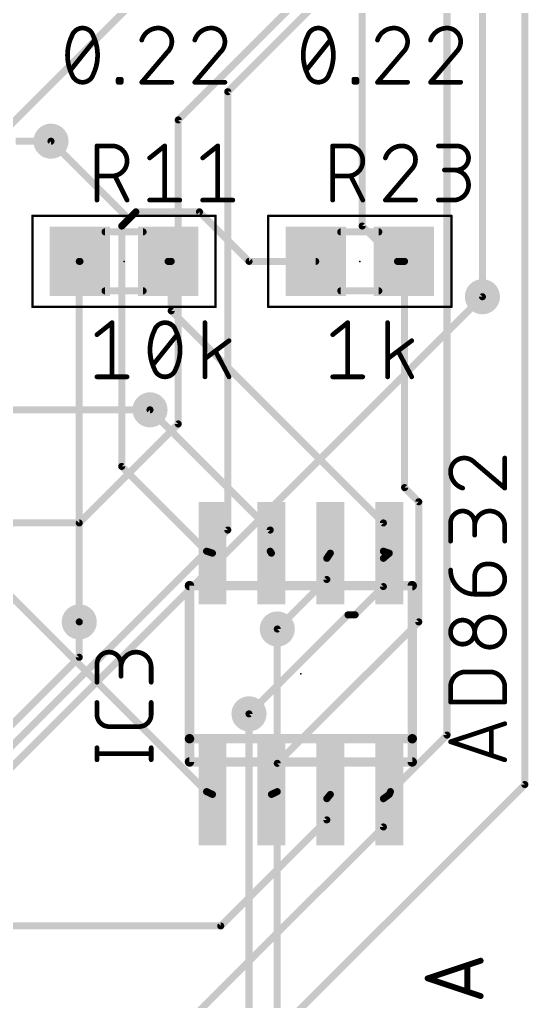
# Model space of a CAD drawing. Extents: x 0 to 100, y 0 to 80.
# Drawn here: x 67.6 to 78.56, y 37.39 to 58.55 of the extents above; entities that cross this region are included whole.
import ezdxf

# ---------------------------------------------------------------- set-up
doc = ezdxf.new("R2010")
doc.units = 0
for name, color, linetype in [('1', 22, 'CONTINUOUS'), ('16', 175, 'CONTINUOUS'), ('18', 82, 'CONTINUOUS'), ('23', 7, 'CONTINUOUS'), ('25', 253, 'CONTINUOUS'), ('27', 253, 'CONTINUOUS'), ('39', 22, 'CONTINUOUS'), ('51', 253, 'CONTINUOUS')]:
    doc.layers.add(name, color=color, linetype=linetype)

# ---------------------------------------------------------------- blocks, each defined once
blk = doc.blocks.new('RECT')
blk.add_solid([(-0.5, -0.5), (0.5, -0.5), (-0.5, 0.5), (0.5, 0.5)])
blk = doc.blocks.new('ROUNDV')
at = {"const_width": 0.5}
blk.add_lwpolyline([(0, -0.25, 1), (0, 0.25, 1), (0, -0.25)], format="xyb", dxfattribs=at)

msp = doc.modelspace()

# ---------------------------------------------------------------- linework, layer by layer
at = {"layer": '1', "const_width": 0.1524}
for points in [[(78.486, 42.0624), (78.486, 72.6948)], [(77.5716, 52.578), (77.5716, 67.818)], [(74.9808, 54.102), (74.9808, 60.5028)], [(76.8096, 43.1292), (76.8096, 60.5028)], [(65.532, 54.4068), (70.7136, 59.5884)], [(68.2752, 55.9308), (69.9516, 54.2544)], [(69.9516, 54.2544), (70.104, 54.4068)], [(70.104, 54.4068), (71.4756, 54.4068)], [(71.4756, 54.4068), (72.5424, 53.34)], [(69.7992, 54.102), (69.9516, 54.2544)], [(69.7992, 48.9204), (69.7992, 54.102)], [(75.7428, 53.34), (74.9808, 54.102)], [(68.8848, 45.5676), (68.8848, 53.34)], [(68.8848, 53.34), (68.9, 53.34)], [(70.866, 53.34), (70.8, 53.34)], [(70.866, 52.2732), (70.866, 53.34)], [(72.5424, 53.34), (73.98, 53.34)], [(75.7428, 53.34), (75.88, 53.34)], [(75.8952, 53.34), (75.88, 53.34)], [(75.8952, 48.4632), (75.8952, 53.34)], [(75.438, 47.7012), (70.866, 52.2732)], [(70.4088, 50.1396), (72.9996, 47.5488)], [(71.628, 47.0916), (69.7992, 48.9204)], [(76.2, 48.1584), (75.8952, 48.4632)], [(76.2, 45.5676), (76.2, 48.1584)], [(71.628, 41.91), (65.8368, 47.7012)], [(72.9996, 47.5488), (72.9996, 47.0916)], [(75.438, 47.0916), (75.438, 47.7012)], [(71.628, 47.0916), (71.755, 47.05)], [(72.9996, 47.0916), (73.025, 47.05)], [(74.2188, 46.9392), (74.295, 47.05)], [(74.2188, 46.9392), (74.2188, 46.482)], [(75.438, 47.0916), (75.565, 47.05)], [(75.438, 46.9392), (75.565, 47.05)], [(75.438, 46.9392), (75.438, 46.3296)], [(74.2188, 46.482), (73.152, 45.4152)], [(75.438, 46.3296), (74.8284, 45.72)], [(74.676, 45.72), (72.5424, 43.5864)], [(74.8284, 45.72), (74.676, 45.72)], [(73.152, 42.5196), (76.2, 45.5676)], [(75.5904, 41.91), (76.8096, 43.1292)], [(73.152, 41.91), (73.152, 42.5196)], [(66.4464, 30.0228), (78.486, 42.0624)], [(71.628, 41.91), (71.755, 41.85)], [(73.152, 41.91), (73.025, 41.85)], [(74.2188, 41.7576), (74.295, 41.85)], [(75.438, 41.7576), (75.565, 41.85)], [(75.5904, 41.91), (75.565, 41.85)], [(74.2188, 41.3004), (74.2188, 41.7576)], [(75.438, 41.148), (75.438, 41.7576)], [(71.9328, 39.0144), (74.2188, 41.3004)], [(64.3128, 30.0228), (75.438, 41.148)], [(62.1792, 39.0144), (71.9328, 39.0144)]]:
    msp.add_lwpolyline(points, dxfattribs=at)
at = {"layer": '1', "const_width": 0.0762}
for points in [[(68.3021, 55.9577, 1), (68.2483, 55.9039)], [(70.104, 54.4449, 1), (70.104, 54.3687)], [(70.1309, 54.3799, 1), (70.0771, 54.4337)], [(71.5025, 54.4337, 1), (71.4487, 54.3799)], [(71.4756, 54.3687, 1), (71.4756, 54.4449)], [(69.8373, 54.102, 1), (69.7611, 54.102)], [(69.9247, 54.2813, 1), (69.9785, 54.2275)], [(69.9785, 54.2275, 1), (69.9247, 54.2813)], [(69.9247, 54.2275, 1), (69.9785, 54.2813)], [(75.0077, 54.1289, 1), (74.9539, 54.0751)], [(69.7723, 54.1289, 1), (69.8261, 54.0751)], [(74.9427, 54.102, 1), (75.0189, 54.102)], [(68.9229, 53.34, 1), (68.8467, 53.34)], [(68.8848, 53.3781, 1), (68.8848, 53.3019)], [(68.9, 53.3019, 1), (68.9, 53.3781)], [(70.8, 53.3781, 1), (70.8, 53.3019)], [(70.9041, 53.34, 1), (70.8279, 53.34)], [(70.866, 53.3019, 1), (70.866, 53.3781)], [(72.5424, 53.3781, 1), (72.5424, 53.3019)], [(72.5155, 53.3131, 1), (72.5693, 53.3669)], [(73.98, 53.3019, 1), (73.98, 53.3781)], [(75.7428, 53.3781, 1), (75.7428, 53.3019)], [(75.7159, 53.3131, 1), (75.7697, 53.3669)], [(75.88, 53.3781, 1), (75.88, 53.3019)], [(75.9333, 53.34, 1), (75.8571, 53.34)], [(75.88, 53.3019, 1), (75.88, 53.3781)], [(75.8952, 53.3019, 1), (75.8952, 53.3781)], [(77.5335, 52.578, 1), (77.6097, 52.578)], [(70.8279, 52.2732, 1), (70.9041, 52.2732)], [(70.8929, 52.3001, 1), (70.8391, 52.2463)], [(70.4357, 50.1665, 1), (70.3819, 50.1127)], [(69.7611, 48.9204, 1), (69.8373, 48.9204)], [(69.8261, 48.9473, 1), (69.7723, 48.8935)], [(75.8571, 48.4632, 1), (75.9333, 48.4632)], [(75.9221, 48.4901, 1), (75.8683, 48.4363)], [(76.2381, 48.1584, 1), (76.1619, 48.1584)], [(76.1731, 48.1315, 1), (76.2269, 48.1853)], [(73.0377, 47.5488, 1), (72.9615, 47.5488)], [(75.4761, 47.7012, 1), (75.3999, 47.7012)], [(75.4111, 47.6743, 1), (75.4649, 47.7281)], [(72.9727, 47.5219, 1), (73.0265, 47.5757)], [(71.6399, 47.1278, 1), (71.6161, 47.0554)], [(71.6011, 47.0647, 1), (71.6549, 47.1185)], [(71.7431, 47.0138, 1), (71.7669, 47.0862)], [(73.0321, 47.1115, 1), (72.9671, 47.0717)], [(72.9615, 47.0916, 1), (73.0377, 47.0916)], [(72.9925, 47.0301, 1), (73.0575, 47.0699)], [(74.2569, 46.9392, 1), (74.1807, 46.9392)], [(74.1874, 46.9608, 1), (74.2502, 46.9176)], [(74.3264, 47.0284, 1), (74.2636, 47.0716)], [(75.4499, 47.1278, 1), (75.4261, 47.0554)], [(75.3999, 47.0916, 1), (75.4761, 47.0916)], [(75.4761, 46.9392, 1), (75.3999, 46.9392)], [(75.413, 46.9679, 1), (75.463, 46.9105)], [(75.59, 47.0213, 1), (75.54, 47.0787)], [(75.5531, 47.0138, 1), (75.5769, 47.0862)], [(74.2457, 46.4551, 1), (74.1919, 46.5089)], [(74.1807, 46.482, 1), (74.2569, 46.482)], [(75.3999, 46.3296, 1), (75.4761, 46.3296)], [(75.4649, 46.3027, 1), (75.4111, 46.3565)], [(74.676, 45.7581, 1), (74.676, 45.6819)], [(74.7029, 45.6931, 1), (74.6491, 45.7469)], [(74.8015, 45.7469, 1), (74.8553, 45.6931)], [(74.8284, 45.6819, 1), (74.8284, 45.7581)], [(68.8467, 45.5676, 1), (68.9229, 45.5676)], [(76.1619, 45.5676, 1), (76.2381, 45.5676)], [(76.2269, 45.5407, 1), (76.1731, 45.5945)], [(73.1251, 45.4421, 1), (73.1789, 45.3883)], [(72.5155, 43.6133, 1), (72.5693, 43.5595)], [(76.8365, 43.1023, 1), (76.7827, 43.1561)], [(76.7715, 43.1292, 1), (76.8477, 43.1292)], [(73.1901, 42.5196, 1), (73.1139, 42.5196)], [(73.1251, 42.5465, 1), (73.1789, 42.4927)], [(78.5129, 42.0355, 1), (78.4591, 42.0893)], [(71.6443, 41.9444, 1), (71.6117, 41.8756)], [(71.6011, 41.8831, 1), (71.6549, 41.9369)], [(71.7387, 41.8156, 1), (71.7713, 41.8844)], [(73.0087, 41.8844, 1), (73.0413, 41.8156)], [(73.1139, 41.91, 1), (73.1901, 41.91)], [(73.1683, 41.8756, 1), (73.1357, 41.9444)], [(74.3244, 41.8258, 1), (74.2656, 41.8742)], [(75.5299, 41.8649, 1), (75.6001, 41.8351)], [(75.5874, 41.8192, 1), (75.5426, 41.8808)], [(75.5635, 41.9369, 1), (75.6173, 41.8831)], [(75.6255, 41.8951, 1), (75.5553, 41.9249)], [(78.4479, 42.0624, 1), (78.5241, 42.0624)], [(74.2569, 41.7576, 1), (74.1807, 41.7576)], [(74.1894, 41.7818, 1), (74.2482, 41.7334)], [(75.4761, 41.7576, 1), (75.3999, 41.7576)], [(75.4156, 41.7884, 1), (75.4604, 41.7268)], [(74.1807, 41.3004, 1), (74.2569, 41.3004)], [(74.2457, 41.2735, 1), (74.1919, 41.3273)], [(75.3999, 41.148, 1), (75.4761, 41.148)], [(75.4649, 41.1211, 1), (75.4111, 41.1749)], [(71.9059, 39.0413, 1), (71.9597, 38.9875)], [(71.9328, 38.9763, 1), (71.9328, 39.0525)]]:
    msp.add_lwpolyline(points, format="xyb", dxfattribs=at)
at = {"layer": '16', "const_width": 0.1524}
for points in [[(72.0852, 56.9976), (77.8764, 62.7888)], [(71.0184, 56.388), (75.2856, 60.6552)], [(72.0852, 47.5488), (72.0852, 56.9976)], [(71.0184, 49.8348), (71.0184, 56.388)], [(67.5132, 55.9308), (68.2752, 55.9308)], [(55.0164, 30.0228), (77.5716, 52.578)], [(60.198, 50.1396), (70.4088, 50.1396)], [(68.8848, 47.7012), (71.0184, 49.8348)], [(58.0644, 33.528), (72.0852, 47.5488)], [(60.6552, 47.7012), (68.8848, 47.7012)], [(68.8848, 44.8056), (68.8848, 45.5676)], [(73.152, 45.4152), (73.152, 33.528)], [(58.9788, 34.8996), (68.8848, 44.8056)], [(72.5424, 43.5864), (72.5424, 35.5092)]]:
    msp.add_lwpolyline(points, dxfattribs=at)
at = {"layer": '16', "const_width": 0.0762}
for points in [[(72.1233, 56.9976, 1), (72.0471, 56.9976)], [(72.0583, 57.0245, 1), (72.1121, 56.9707)], [(71.0565, 56.388, 1), (70.9803, 56.388)], [(70.9915, 56.4149, 1), (71.0453, 56.3611)], [(68.2752, 55.8927, 1), (68.2752, 55.9689)], [(77.5985, 52.5511, 1), (77.5447, 52.6049)], [(70.4088, 50.1015, 1), (70.4088, 50.1777)], [(70.9803, 49.8348, 1), (71.0565, 49.8348)], [(71.0453, 49.8079, 1), (70.9915, 49.8617)], [(68.8579, 47.7281, 1), (68.9117, 47.6743)], [(68.8848, 47.6631, 1), (68.8848, 47.7393)], [(72.1121, 47.5219, 1), (72.0583, 47.5757)], [(72.0471, 47.5488, 1), (72.1233, 47.5488)], [(68.9229, 45.5676, 1), (68.8467, 45.5676)], [(73.1901, 45.4152, 1), (73.1139, 45.4152)], [(68.9117, 44.7787, 1), (68.8579, 44.8325)], [(68.8467, 44.8056, 1), (68.9229, 44.8056)], [(72.5805, 43.5864, 1), (72.5043, 43.5864)]]:
    msp.add_lwpolyline(points, format="xyb", dxfattribs=at)
at = {"layer": '23'}
for p in [(69.85, 53.34), (74.93, 53.34), (73.66, 44.45)]:
    msp.add_point(p, dxfattribs=at)
at = {"layer": '25', "const_width": 0.1016}
for points in [[(69.2658, 54.6608), (69.2658, 55.8292)], [(69.2658, 55.8292), (69.5904, 55.8292)], [(70.4014, 55.5696), (70.726, 55.8292)], [(70.726, 55.8292), (70.726, 54.6608)], [(71.5444, 55.5696), (71.869, 55.8292)], [(71.869, 55.8292), (71.869, 54.6608)], [(74.3458, 54.6608), (74.3458, 55.8292)], [(74.3458, 55.8292), (74.6704, 55.8292)], [(76.6244, 55.8292), (77.0139, 55.8292)], [(76.0332, 55.3099), (75.4814, 54.6608)], [(77.0139, 55.3099), (76.7543, 55.3099)], [(69.5904, 55.1801), (69.2658, 55.1801)], [(69.9149, 54.6608), (69.6553, 55.1801)], [(74.6704, 55.1801), (74.3458, 55.1801)], [(74.9949, 54.6608), (74.7353, 55.1801)], [(70.4014, 54.6608), (71.0505, 54.6608)], [(71.5444, 54.6608), (72.1935, 54.6608)], [(75.4814, 54.6608), (76.1305, 54.6608)], [(76.6244, 54.6608), (76.949, 54.6608)], [(69.2658, 44.268), (69.2658, 44.6574)], [(69.7851, 44.6574), (69.7851, 44.3978)], [(70.4342, 44.268), (70.4342, 44.5925)], [(69.2658, 43.5718), (69.2658, 43.8314)], [(70.4342, 43.8314), (70.4342, 43.5718)], [(70.1746, 43.3121), (69.5254, 43.3121)], [(69.2658, 42.5958), (69.2658, 42.8554)], [(69.2658, 42.7256), (70.4342, 42.7256)], [(70.4342, 42.5958), (70.4342, 42.8554)]]:
    msp.add_lwpolyline(points, dxfattribs=at)
at = {"layer": '25'}
for points, const_width in [([(69.2912, 55.8292, 1), (69.2404, 55.8292)], 0.0508), ([(69.2658, 55.8546, 1), (69.2658, 55.8038)], 0.0508), ([(69.5904, 55.1801, 1), (69.5904, 55.8292)], 0.1016), ([(69.5904, 55.8546, 1), (69.5904, 55.8038)], 0.0508), ([(69.5904, 55.8038, 1), (69.5904, 55.8546)], 0.0508), ([(70.7514, 55.8292, 1), (70.7006, 55.8292)], 0.0508), ([(70.7419, 55.8094, 1), (70.7101, 55.849)], 0.0508), ([(71.8944, 55.8292, 1), (71.8436, 55.8292)], 0.0508), ([(71.8849, 55.8094, 1), (71.8531, 55.849)], 0.0508), ([(74.3712, 55.8292, 1), (74.3204, 55.8292)], 0.0508), ([(74.3458, 55.8546, 1), (74.3458, 55.8038)], 0.0508), ([(74.6704, 55.1801, 1), (74.6704, 55.8292)], 0.1016), ([(74.6704, 55.8546, 1), (74.6704, 55.8038)], 0.0508), ([(74.6704, 55.8038, 1), (74.6704, 55.8546)], 0.0508), ([(75.8384, 55.8292, 0.3252), (75.4814, 55.5696)], 0.1016), ([(76.1305, 55.5371, 0.4142), (75.8384, 55.8292)], 0.1016), ([(75.8384, 55.8546, 1), (75.8384, 55.8038)], 0.0508), ([(75.8384, 55.8038, 1), (75.8384, 55.8546)], 0.0508), ([(76.6244, 55.8546, 1), (76.6244, 55.8038)], 0.0508), ([(77.0139, 55.3099, 1), (77.0139, 55.8292)], 0.1016), ([(77.0139, 55.8546, 1), (77.0139, 55.8038)], 0.0508), ([(77.0139, 55.8038, 1), (77.0139, 55.8546)], 0.0508), ([(70.3856, 55.5894, 1), (70.4173, 55.5497)], 0.0508), ([(71.5286, 55.5894, 1), (71.5603, 55.5497)], 0.0508), ([(75.4573, 55.5774, 1), (75.5056, 55.5617)], 0.0508), ([(76.0332, 55.3099, 0.2053), (76.1305, 55.5371)], 0.1016), ([(76.1559, 55.5371, 1), (76.1051, 55.5371)], 0.0508), ([(76.1051, 55.5371, 1), (76.1559, 55.5371)], 0.0508), ([(76.0157, 55.3283, 1), (76.0507, 55.2915)], 0.0508), ([(76.0525, 55.2935, 1), (76.0138, 55.3264)], 0.0508), ([(76.7543, 55.3353, 1), (76.7543, 55.2845)], 0.0508), ([(76.949, 54.6608, 1), (76.949, 55.3099)], 0.1016), ([(76.949, 55.3353, 1), (76.949, 55.2845)], 0.0508), ([(77.0139, 55.3353, 1), (77.0139, 55.2845)], 0.0508), ([(77.0139, 55.2845, 1), (77.0139, 55.3353)], 0.0508), ([(69.2658, 55.2055, 1), (69.2658, 55.1547)], 0.0508), ([(69.5904, 55.2055, 1), (69.5904, 55.1547)], 0.0508), ([(69.5904, 55.1547, 1), (69.5904, 55.2055)], 0.0508), ([(69.678, 55.1914, 1), (69.6325, 55.1687)], 0.0508), ([(74.3458, 55.2055, 1), (74.3458, 55.1547)], 0.0508), ([(74.6704, 55.2055, 1), (74.6704, 55.1547)], 0.0508), ([(74.6704, 55.1547, 1), (74.6704, 55.2055)], 0.0508), ([(74.758, 55.1914, 1), (74.7125, 55.1687)], 0.0508), ([(69.2404, 54.6608, 1), (69.2912, 54.6608)], 0.0508), ([(69.8922, 54.6494, 1), (69.9376, 54.6722)], 0.0508), ([(70.4014, 54.6862, 1), (70.4014, 54.6354)], 0.0508), ([(70.7006, 54.6608, 1), (70.7514, 54.6608)], 0.0508), ([(71.0505, 54.6354, 1), (71.0505, 54.6862)], 0.0508), ([(71.5444, 54.6862, 1), (71.5444, 54.6354)], 0.0508), ([(71.8436, 54.6608, 1), (71.8944, 54.6608)], 0.0508), ([(72.1935, 54.6354, 1), (72.1935, 54.6862)], 0.0508), ([(74.3204, 54.6608, 1), (74.3712, 54.6608)], 0.0508), ([(74.9722, 54.6494, 1), (75.0176, 54.6722)], 0.0508), ([(75.4814, 54.6862, 1), (75.4814, 54.6354)], 0.0508), ([(75.4621, 54.6773, 1), (75.5008, 54.6443)], 0.0508), ([(76.1305, 54.6354, 1), (76.1305, 54.6862)], 0.0508), ([(76.6244, 54.6862, 1), (76.6244, 54.6354)], 0.0508), ([(76.949, 54.6862, 1), (76.949, 54.6354)], 0.0508), ([(76.949, 54.6354, 1), (76.949, 54.6862)], 0.0508), ([(69.7851, 44.6574, 1), (69.2658, 44.6574)], 0.1016), ([(70.4342, 44.5925, 1), (69.7851, 44.5925)], 0.1016), ([(69.2912, 44.6574, 1), (69.2404, 44.6574)], 0.0508), ([(69.2404, 44.6574, 1), (69.2912, 44.6574)], 0.0508), ([(69.8105, 44.6574, 1), (69.7597, 44.6574)], 0.0508), ([(69.7597, 44.6574, 1), (69.8105, 44.6574)], 0.0508), ([(69.7597, 44.5925, 1), (69.8105, 44.5925)], 0.0508), ([(70.4596, 44.5925, 1), (70.4088, 44.5925)], 0.0508), ([(70.4088, 44.5925, 1), (70.4596, 44.5925)], 0.0508), ([(69.2404, 44.268, 1), (69.2912, 44.268)], 0.0508), ([(69.7597, 44.3978, 1), (69.8105, 44.3978)], 0.0508), ([(70.4088, 44.268, 1), (70.4596, 44.268)], 0.0508), ([(69.2912, 43.8314, 1), (69.2404, 43.8314)], 0.0508), ([(70.4596, 43.8314, 1), (70.4088, 43.8314)], 0.0508), ([(69.2658, 43.5718, 0.4142), (69.5254, 43.3121)], 0.1016), ([(69.2912, 43.5718, 1), (69.2404, 43.5718)], 0.0508), ([(69.2404, 43.5718, 1), (69.2912, 43.5718)], 0.0508), ([(70.1746, 43.3121, 0.4142), (70.4342, 43.5718)], 0.1016), ([(70.4596, 43.5718, 1), (70.4088, 43.5718)], 0.0508), ([(70.4088, 43.5718, 1), (70.4596, 43.5718)], 0.0508), ([(69.5254, 43.3375, 1), (69.5254, 43.2867)], 0.0508), ([(69.5254, 43.2867, 1), (69.5254, 43.3375)], 0.0508), ([(70.1746, 43.3375, 1), (70.1746, 43.2867)], 0.0508), ([(70.1746, 43.2867, 1), (70.1746, 43.3375)], 0.0508), ([(69.2912, 42.8554, 1), (69.2404, 42.8554)], 0.0508), ([(69.2658, 42.751, 1), (69.2658, 42.7002)], 0.0508), ([(70.4596, 42.8554, 1), (70.4088, 42.8554)], 0.0508), ([(70.4342, 42.7002, 1), (70.4342, 42.751)], 0.0508), ([(69.2404, 42.5958, 1), (69.2912, 42.5958)], 0.0508), ([(70.4088, 42.5958, 1), (70.4596, 42.5958)], 0.0508)]:
    msp.add_lwpolyline(points, format="xyb", dxfattribs=dict(at, const_width=const_width))
at = {"layer": '27'}
for points, const_width in [([(68.9554, 58.3692, 0.3205), (68.7282, 58.2069)], 0.1016), ([(69.1825, 58.2069, 0.3205), (68.9554, 58.3692)], 0.1016), ([(68.9554, 58.3946, 1), (68.9554, 58.3438)], 0.0508), ([(68.9554, 58.3438, 1), (68.9554, 58.3946)], 0.0508), ([(70.588, 58.3692, 0.3252), (70.231, 58.1096)], 0.1016), ([(70.8801, 58.0771, 0.4142), (70.588, 58.3692)], 0.1016), ([(70.588, 58.3946, 1), (70.588, 58.3438)], 0.0508), ([(70.588, 58.3438, 1), (70.588, 58.3946)], 0.0508), ([(71.731, 58.3692, 0.3252), (71.374, 58.1096)], 0.1016), ([(72.0231, 58.0771, 0.4142), (71.731, 58.3692)], 0.1016), ([(71.731, 58.3946, 1), (71.731, 58.3438)], 0.0508), ([(71.731, 58.3438, 1), (71.731, 58.3946)], 0.0508), ([(74.0354, 58.3692, 0.3205), (73.8082, 58.2069)], 0.1016), ([(74.2625, 58.2069, 0.3205), (74.0354, 58.3692)], 0.1016), ([(74.0354, 58.3946, 1), (74.0354, 58.3438)], 0.0508), ([(74.0354, 58.3438, 1), (74.0354, 58.3946)], 0.0508), ([(75.668, 58.3692, 0.3252), (75.311, 58.1096)], 0.1016), ([(75.9601, 58.0771, 0.4142), (75.668, 58.3692)], 0.1016), ([(75.668, 58.3946, 1), (75.668, 58.3438)], 0.0508), ([(75.668, 58.3438, 1), (75.668, 58.3946)], 0.0508), ([(76.811, 58.3692, 0.3252), (76.454, 58.1096)], 0.1016), ([(77.1031, 58.0771, 0.4142), (76.811, 58.3692)], 0.1016), ([(76.811, 58.3946, 1), (76.811, 58.3438)], 0.0508), ([(76.811, 58.3438, 1), (76.811, 58.3946)], 0.0508), ([(68.7282, 58.2069, 0.1139), (68.6308, 57.785)], 0.1016), ([(68.7041, 58.2152, 1), (68.7522, 58.1987)], 0.0508), ([(68.751, 58.1958, 1), (68.7053, 58.2181)], 0.0508), ([(69.2054, 58.2181, 1), (69.1597, 58.1958)], 0.0508), ([(69.2799, 57.785, 0.1139), (69.1825, 58.2069)], 0.1016), ([(69.1585, 58.1987, 1), (69.2066, 58.2152)], 0.0508), ([(73.8082, 58.2069, 0.1139), (73.7108, 57.785)], 0.1016), ([(73.7841, 58.2152, 1), (73.8322, 58.1987)], 0.0508), ([(73.831, 58.1958, 1), (73.7853, 58.2181)], 0.0508), ([(74.2854, 58.2181, 1), (74.2397, 58.1958)], 0.0508), ([(74.3599, 57.785, 0.1139), (74.2625, 58.2069)], 0.1016), ([(74.2385, 58.1987, 1), (74.2866, 58.2152)], 0.0508), ([(69.2348, 58.0937, 1), (69.1952, 58.1254)], 0.0508), ([(70.2068, 58.1174, 1), (70.2552, 58.1017)], 0.0508), ([(70.7827, 57.8499, 0.2053), (70.8801, 58.0771)], 0.1016), ([(70.9055, 58.0771, 1), (70.8547, 58.0771)], 0.0508), ([(70.8547, 58.0771, 1), (70.9055, 58.0771)], 0.0508), ([(71.3498, 58.1174, 1), (71.3982, 58.1017)], 0.0508), ([(71.9257, 57.8499, 0.2053), (72.0231, 58.0771)], 0.1016), ([(72.0485, 58.0771, 1), (71.9977, 58.0771)], 0.0508), ([(71.9977, 58.0771, 1), (72.0485, 58.0771)], 0.0508), ([(74.3148, 58.0937, 1), (74.2752, 58.1254)], 0.0508), ([(75.2868, 58.1174, 1), (75.3352, 58.1017)], 0.0508), ([(75.8627, 57.8499, 0.2053), (75.9601, 58.0771)], 0.1016), ([(75.9855, 58.0771, 1), (75.9347, 58.0771)], 0.0508), ([(75.9347, 58.0771, 1), (75.9855, 58.0771)], 0.0508), ([(76.4298, 58.1174, 1), (76.4782, 58.1017)], 0.0508), ([(77.0057, 57.8499, 0.2053), (77.1031, 58.0771)], 0.1016), ([(77.1285, 58.0771, 1), (77.0777, 58.0771)], 0.0508), ([(77.0777, 58.0771, 1), (77.1285, 58.0771)], 0.0508), ([(68.6308, 57.785, 0.1139), (68.7282, 57.3631)], 0.1016), ([(68.6562, 57.785, 1), (68.6054, 57.785)], 0.0508), ([(68.6054, 57.785, 1), (68.6562, 57.785)], 0.0508), ([(69.1825, 57.3631, 0.1139), (69.2799, 57.785)], 0.1016), ([(69.3053, 57.785, 1), (69.2545, 57.785)], 0.0508), ([(69.2545, 57.785, 1), (69.3053, 57.785)], 0.0508), ([(70.7652, 57.8683, 1), (70.8003, 57.8315)], 0.0508), ([(70.8021, 57.8335, 1), (70.7634, 57.8664)], 0.0508), ([(71.9082, 57.8683, 1), (71.9433, 57.8315)], 0.0508), ([(71.9451, 57.8335, 1), (71.9064, 57.8664)], 0.0508), ([(73.7108, 57.785, 0.1139), (73.8082, 57.3631)], 0.1016), ([(73.7362, 57.785, 1), (73.6854, 57.785)], 0.0508), ([(73.6854, 57.785, 1), (73.7362, 57.785)], 0.0508), ([(74.2625, 57.3631, 0.1139), (74.3599, 57.785)], 0.1016), ([(74.3853, 57.785, 1), (74.3345, 57.785)], 0.0508), ([(74.3345, 57.785, 1), (74.3853, 57.785)], 0.0508), ([(75.8452, 57.8683, 1), (75.8803, 57.8315)], 0.0508), ([(75.8821, 57.8335, 1), (75.8434, 57.8664)], 0.0508), ([(76.9882, 57.8683, 1), (77.0233, 57.8315)], 0.0508), ([(77.0251, 57.8335, 1), (76.9864, 57.8664)], 0.0508), ([(68.6759, 57.4763, 1), (68.7155, 57.4446)], 0.0508), ([(68.7522, 57.3713, 1), (68.7041, 57.3548)], 0.0508), ([(68.7282, 57.3631, 0.3205), (68.9554, 57.2008)], 0.1016), ([(68.7053, 57.3519, 1), (68.751, 57.3742)], 0.0508), ([(68.9554, 57.2008, 0.3205), (69.1825, 57.3631)], 0.1016), ([(69.1597, 57.3742, 1), (69.2054, 57.3519)], 0.0508), ([(69.2066, 57.3548, 1), (69.1585, 57.3713)], 0.0508), ([(73.7559, 57.4763, 1), (73.7955, 57.4446)], 0.0508), ([(73.8322, 57.3713, 1), (73.7841, 57.3548)], 0.0508), ([(73.8082, 57.3631, 0.3205), (74.0354, 57.2008)], 0.1016), ([(73.7853, 57.3519, 1), (73.831, 57.3742)], 0.0508), ([(74.0354, 57.2008, 0.3205), (74.2625, 57.3631)], 0.1016), ([(74.2397, 57.3742, 1), (74.2854, 57.3519)], 0.0508), ([(74.2866, 57.3548, 1), (74.2385, 57.3713)], 0.0508), ([(68.9554, 57.2262, 1), (68.9554, 57.1754)], 0.0508), ([(68.9554, 57.1754, 1), (68.9554, 57.2262)], 0.0508), ([(69.7484, 57.2657, 1), (69.6976, 57.2657)], 0.0508), ([(69.723, 57.2911, 1), (69.723, 57.2403)], 0.0508), ([(69.723, 57.2262, 1), (69.723, 57.1754)], 0.0508), ([(69.6976, 57.2008, 1), (69.7484, 57.2008)], 0.0508), ([(69.8133, 57.2657, 1), (69.7625, 57.2657)], 0.0508), ([(69.7625, 57.2008, 1), (69.8133, 57.2008)], 0.0508), ([(69.7879, 57.2403, 1), (69.7879, 57.2911)], 0.0508), ([(69.7879, 57.1754, 1), (69.7879, 57.2262)], 0.0508), ([(70.2116, 57.2173, 1), (70.2503, 57.1843)], 0.0508), ([(70.231, 57.2262, 1), (70.231, 57.1754)], 0.0508), ([(70.8801, 57.1754, 1), (70.8801, 57.2262)], 0.0508), ([(71.3546, 57.2173, 1), (71.3933, 57.1843)], 0.0508), ([(71.374, 57.2262, 1), (71.374, 57.1754)], 0.0508), ([(72.0231, 57.1754, 1), (72.0231, 57.2262)], 0.0508), ([(74.0354, 57.2262, 1), (74.0354, 57.1754)], 0.0508), ([(74.0354, 57.1754, 1), (74.0354, 57.2262)], 0.0508), ([(74.8284, 57.2657, 1), (74.7776, 57.2657)], 0.0508), ([(74.803, 57.2911, 1), (74.803, 57.2403)], 0.0508), ([(74.803, 57.2262, 1), (74.803, 57.1754)], 0.0508), ([(74.7776, 57.2008, 1), (74.8284, 57.2008)], 0.0508), ([(74.8933, 57.2657, 1), (74.8425, 57.2657)], 0.0508), ([(74.8425, 57.2008, 1), (74.8933, 57.2008)], 0.0508), ([(74.8679, 57.2403, 1), (74.8679, 57.2911)], 0.0508), ([(74.8679, 57.1754, 1), (74.8679, 57.2262)], 0.0508), ([(75.2916, 57.2173, 1), (75.3303, 57.1843)], 0.0508), ([(75.311, 57.2262, 1), (75.311, 57.1754)], 0.0508), ([(75.9601, 57.1754, 1), (75.9601, 57.2262)], 0.0508), ([(76.4346, 57.2173, 1), (76.4733, 57.1843)], 0.0508), ([(76.454, 57.2262, 1), (76.454, 57.1754)], 0.0508), ([(77.1031, 57.1754, 1), (77.1031, 57.2262)], 0.0508), ([(69.6158, 52.0192, 1), (69.565, 52.0192)], 0.0508), ([(69.6062, 51.9994, 1), (69.5745, 52.039)], 0.0508), ([(70.7334, 52.0192, 0.3205), (70.5062, 51.8569)], 0.1016), ([(70.7333, 52.0446, 1), (70.7334, 51.9938)], 0.0508), ([(70.9605, 51.8569, 0.3205), (70.7334, 52.0192)], 0.1016), ([(70.7333, 51.9938, 1), (70.7334, 52.0446)], 0.0508), ([(71.6176, 52.0192, 1), (71.5668, 52.0192)], 0.0508), ([(74.6958, 52.0192, 1), (74.645, 52.0192)], 0.0508), ([(74.6862, 51.9994, 1), (74.6545, 52.039)], 0.0508), ([(75.5546, 52.0192, 1), (75.5038, 52.0192)], 0.0508), ([(70.5062, 51.8569, 0.1139), (70.4088, 51.435)], 0.1016), ([(70.4821, 51.8652, 1), (70.5302, 51.8487)], 0.0508), ([(70.529, 51.8458, 1), (70.4833, 51.8681)], 0.0508), ([(70.9834, 51.8681, 1), (70.9377, 51.8458)], 0.0508), ([(71.0579, 51.435, 0.1139), (70.9605, 51.8569)], 0.1016), ([(70.9365, 51.8487, 1), (70.9846, 51.8652)], 0.0508), ([(69.2499, 51.7794, 1), (69.2817, 51.7397)], 0.0508), ([(71.0128, 51.7437, 1), (70.9732, 51.7754)], 0.0508), ([(72.1267, 51.6094, 1), (72.0962, 51.6501)], 0.0508), ([(74.3299, 51.7794, 1), (74.3617, 51.7397)], 0.0508), ([(76.0637, 51.6094, 1), (76.0332, 51.6501)], 0.0508), ([(70.4088, 51.435, 0.1139), (70.5062, 51.0131)], 0.1016), ([(70.4342, 51.435, 1), (70.3834, 51.435)], 0.0508), ([(70.3834, 51.435, 1), (70.4342, 51.435)], 0.0508), ([(70.9605, 51.0131, 0.1139), (71.0579, 51.435)], 0.1016), ([(71.0833, 51.435, 1), (71.0325, 51.435)], 0.0508), ([(71.0325, 51.435, 1), (71.0833, 51.435)], 0.0508), ([(71.8418, 51.4144, 1), (71.7969, 51.3907)], 0.0508), ([(75.7788, 51.4144, 1), (75.7339, 51.3907)], 0.0508), ([(71.5769, 51.2606, 1), (71.6074, 51.2199)], 0.0508), ([(75.5139, 51.2606, 1), (75.5444, 51.2199)], 0.0508), ([(70.4539, 51.1263, 1), (70.4935, 51.0946)], 0.0508), ([(70.5302, 51.0213, 1), (70.4821, 51.0048)], 0.0508), ([(70.5062, 51.0131, 0.3205), (70.7334, 50.8508)], 0.1016), ([(70.4833, 51.0019, 1), (70.529, 51.0242)], 0.0508), ([(70.7334, 50.8508, 0.3205), (70.9605, 51.0131)], 0.1016), ([(70.9377, 51.0242, 1), (70.9834, 51.0019)], 0.0508), ([(70.9846, 51.0048, 1), (70.9365, 51.0213)], 0.0508), ([(69.2658, 50.8762, 1), (69.2658, 50.8254)], 0.0508), ([(69.565, 50.8508, 1), (69.6158, 50.8508)], 0.0508), ([(69.9149, 50.8254, 1), (69.9149, 50.8762)], 0.0508), ([(70.7333, 50.8762, 1), (70.7334, 50.8254)], 0.0508), ([(70.7333, 50.8254, 1), (70.7334, 50.8762)], 0.0508), ([(71.5668, 50.8508, 1), (71.6176, 50.8508)], 0.0508), ([(72.089, 50.8389, 1), (72.1339, 50.8627)], 0.0508), ([(74.3458, 50.8762, 1), (74.3458, 50.8254)], 0.0508), ([(74.645, 50.8508, 1), (74.6958, 50.8508)], 0.0508), ([(74.9949, 50.8254, 1), (74.9949, 50.8762)], 0.0508), ([(75.5038, 50.8508, 1), (75.5546, 50.8508)], 0.0508), ([(76.026, 50.8389, 1), (76.0709, 50.8627)], 0.0508), ([(77.1779, 49.101, 0.4142), (76.8858, 48.8089)], 0.1016), ([(77.4051, 49.0036, 0.2053), (77.1779, 49.101)], 0.1016), ([(77.1779, 49.1264, 1), (77.1779, 49.0756)], 0.0508), ([(77.1779, 49.0756, 1), (77.1779, 49.1264)], 0.0508), ([(78.0796, 49.101, 1), (78.0288, 49.101)], 0.0508), ([(77.4215, 49.023, 1), (77.3886, 48.9843)], 0.0508), ([(77.3867, 48.9861, 1), (77.4235, 49.0212)], 0.0508), ([(76.8858, 48.8089, 0.3252), (77.1454, 48.4519)], 0.1016), ([(76.9112, 48.8089, 1), (76.8604, 48.8089)], 0.0508), ([(76.8604, 48.8089, 1), (76.9112, 48.8089)], 0.0508), ([(77.1376, 48.4277, 1), (77.1533, 48.4761)], 0.0508), ([(78.0288, 48.4519, 1), (78.0796, 48.4519)], 0.0508), ([(78.0377, 48.4325, 1), (78.0707, 48.4713)], 0.0508), ([(77.4051, 47.6984, 1), (76.8858, 47.6984)], 0.1016), ([(78.0542, 47.6335, 1), (77.4051, 47.6335)], 0.1016), ([(76.9112, 47.6984, 1), (76.8604, 47.6984)], 0.0508), ([(76.8604, 47.6984, 1), (76.9112, 47.6984)], 0.0508), ([(77.4305, 47.6984, 1), (77.3797, 47.6984)], 0.0508), ([(77.3797, 47.6984, 1), (77.4305, 47.6984)], 0.0508), ([(77.3797, 47.6335, 1), (77.4305, 47.6335)], 0.0508), ([(78.0796, 47.6335, 1), (78.0288, 47.6335)], 0.0508), ([(78.0288, 47.6335, 1), (78.0796, 47.6335)], 0.0508), ([(77.3797, 47.4387, 1), (77.4305, 47.4387)], 0.0508), ([(76.8604, 47.3089, 1), (76.9112, 47.3089)], 0.0508), ([(78.0288, 47.3089, 1), (78.0796, 47.3089)], 0.0508), ([(77.6647, 46.815, 0.4142), (77.4051, 46.5554)], 0.1016), ([(77.6647, 46.8404, 1), (77.6647, 46.7896)], 0.0508), ([(77.6647, 46.7896, 1), (77.6647, 46.8404)], 0.0508), ([(77.7296, 46.1659, 1), (77.7296, 46.815)], 0.1016), ([(77.7296, 46.8404, 1), (77.7296, 46.7896)], 0.0508), ([(77.7296, 46.7896, 1), (77.7296, 46.8404)], 0.0508), ([(76.8858, 46.6852, 0.4142), (77.4051, 46.1659)], 0.1016), ([(76.9112, 46.6852, 1), (76.8604, 46.6852)], 0.0508), ([(77.4305, 46.5554, 1), (77.3797, 46.5554)], 0.0508), ([(77.3797, 46.5554, 1), (77.4305, 46.5554)], 0.0508), ([(77.4051, 46.1913, 1), (77.4051, 46.1405)], 0.0508), ([(77.3797, 46.1659, 1), (77.4305, 46.1659)], 0.0508), ([(77.4051, 46.1405, 1), (77.4051, 46.1913)], 0.0508), ([(77.7296, 46.1913, 1), (77.7296, 46.1405)], 0.0508), ([(77.7296, 46.1405, 1), (77.7296, 46.1913)], 0.0508), ([(77.7296, 45.672, 1), (77.7296, 45.0229)], 0.1016), ([(77.7296, 45.0229, 1), (77.7296, 45.672)], 0.1016), ([(77.7296, 45.6974, 1), (77.7296, 45.6466)], 0.0508), ([(77.7296, 45.6466, 1), (77.7296, 45.6974)], 0.0508), ([(77.1454, 45.6071, 1), (77.1454, 45.0878)], 0.1016), ([(77.1454, 45.0878, 1), (77.1454, 45.6071)], 0.1016), ([(77.1454, 45.6325, 1), (77.1454, 45.5817)], 0.0508), ([(77.1454, 45.5817, 1), (77.1454, 45.6325)], 0.0508), ([(77.1454, 45.1132, 1), (77.1454, 45.0624)], 0.0508), ([(77.1454, 45.0624, 1), (77.1454, 45.1132)], 0.0508), ([(77.7296, 45.0483, 1), (77.7296, 44.9975)], 0.0508), ([(77.7296, 44.9975, 1), (77.7296, 45.0483)], 0.0508), ([(77.2104, 44.4909, 0.4142), (76.8858, 44.1664)], 0.1016), ([(77.2104, 44.5163, 1), (77.2104, 44.4655)], 0.0508), ([(77.2104, 44.4655, 1), (77.2104, 44.5163)], 0.0508), ([(78.0542, 44.1664, 0.4142), (77.7296, 44.4909)], 0.1016), ([(77.7296, 44.5163, 1), (77.7296, 44.4655)], 0.0508), ([(77.7296, 44.4655, 1), (77.7296, 44.5163)], 0.0508), ([(76.9112, 44.1664, 1), (76.8604, 44.1664)], 0.0508), ([(76.8604, 44.1664, 1), (76.9112, 44.1664)], 0.0508), ([(78.0796, 44.1664, 1), (78.0288, 44.1664)], 0.0508), ([(78.0288, 44.1664, 1), (78.0796, 44.1664)], 0.0508), ([(76.8858, 43.8672, 1), (76.8858, 43.8164)], 0.0508), ([(76.8604, 43.8418, 1), (76.9112, 43.8418)], 0.0508), ([(78.0288, 43.8418, 1), (78.0796, 43.8418)], 0.0508), ([(78.0542, 43.8164, 1), (78.0542, 43.8672)], 0.0508), ([(78.0622, 43.3506, 1), (78.0462, 43.3988)], 0.0508), ([(77.7875, 43.2774, 1), (77.7367, 43.2774)], 0.0508), ([(76.8938, 43.0094, 1), (76.8778, 42.9612)], 0.0508), ([(76.8778, 43.0094, 1), (76.8938, 42.9612)], 0.0508), ([(77.7367, 42.6932, 1), (77.7875, 42.6932)], 0.0508), ([(78.0462, 42.5717, 1), (78.0622, 42.6199)], 0.0508), ([(77.5435, 38.235, 1), (77.5235, 38.2952)], 0.0635), ([(77.2795, 38.1698, 1), (77.216, 38.1698)], 0.0635), ([(76.4005, 37.9142, 1), (76.3805, 37.854)], 0.0635), ([(76.3805, 37.9142, 1), (76.4005, 37.854)], 0.0635), ([(77.216, 37.5983, 1), (77.2795, 37.5983)], 0.0635), ([(77.5235, 37.473, 1), (77.5435, 37.5332)], 0.0635)]:
    msp.add_lwpolyline(points, format="xyb", dxfattribs=dict(at, const_width=const_width))
for points, const_width in [([(68.6957, 57.4604), (69.215, 58.1096)], 0.1016), ([(73.7757, 57.4604), (74.295, 58.1096)], 0.1016), ([(70.7827, 57.8499), (70.231, 57.2008)], 0.1016), ([(71.9257, 57.8499), (71.374, 57.2008)], 0.1016), ([(75.8627, 57.8499), (75.311, 57.2008)], 0.1016), ([(77.0057, 57.8499), (76.454, 57.2008)], 0.1016), ([(69.723, 57.2008), (69.723, 57.2657)], 0.1016), ([(69.723, 57.2657), (69.7879, 57.2657)], 0.1016), ([(69.7879, 57.2008), (69.723, 57.2008)], 0.1016), ([(69.7879, 57.2657), (69.7879, 57.2008)], 0.1016), ([(70.231, 57.2008), (70.8801, 57.2008)], 0.1016), ([(71.374, 57.2008), (72.0231, 57.2008)], 0.1016), ([(74.803, 57.2008), (74.803, 57.2657)], 0.1016), ([(74.803, 57.2657), (74.8679, 57.2657)], 0.1016), ([(74.8679, 57.2008), (74.803, 57.2008)], 0.1016), ([(74.8679, 57.2657), (74.8679, 57.2008)], 0.1016), ([(75.311, 57.2008), (75.9601, 57.2008)], 0.1016), ([(76.454, 57.2008), (77.1031, 57.2008)], 0.1016), ([(69.2658, 51.7596), (69.5904, 52.0192)], 0.1016), ([(69.5904, 52.0192), (69.5904, 50.8508)], 0.1016), ([(71.5922, 50.8508), (71.5922, 52.0192)], 0.1016), ([(74.3458, 51.7596), (74.6704, 52.0192)], 0.1016), ([(74.6704, 52.0192), (74.6704, 50.8508)], 0.1016), ([(75.5292, 50.8508), (75.5292, 52.0192)], 0.1016), ([(70.4737, 51.1104), (70.993, 51.7596)], 0.1016), ([(72.1114, 51.6297), (71.5922, 51.2403)], 0.1016), ([(76.0484, 51.6297), (75.5292, 51.2403)], 0.1016), ([(72.1114, 50.8508), (71.8193, 51.4025)], 0.1016), ([(76.0484, 50.8508), (75.7563, 51.4025)], 0.1016), ([(69.2658, 50.8508), (69.9149, 50.8508)], 0.1016), ([(74.3458, 50.8508), (74.9949, 50.8508)], 0.1016), ([(78.0542, 48.4519), (78.0542, 49.101)], 0.1016), ([(77.4051, 49.0036), (78.0542, 48.4519)], 0.1016), ([(76.8858, 47.3089), (76.8858, 47.6984)], 0.1016), ([(77.4051, 47.6984), (77.4051, 47.4387)], 0.1016), ([(78.0542, 47.3089), (78.0542, 47.6335)], 0.1016), ([(77.6647, 46.815), (77.7296, 46.815)], 0.1016), ([(77.4051, 46.1659), (77.4051, 46.5554)], 0.1016), ([(77.7296, 46.1659), (77.4051, 46.1659)], 0.1016), ([(77.2104, 44.4909), (77.7296, 44.4909)], 0.1016), ([(76.8858, 43.8418), (76.8858, 44.1664)], 0.1016), ([(78.0542, 44.1664), (78.0542, 43.8418)], 0.1016), ([(78.0542, 43.8418), (76.8858, 43.8418)], 0.1016), ([(76.8858, 42.9853), (78.0542, 43.3747)], 0.1016), ([(77.7621, 43.2774), (77.7621, 42.6932)], 0.1016), ([(78.0542, 42.5958), (76.8858, 42.9853)], 0.1016), ([(76.3905, 37.8841), (77.5335, 38.2651)], 0.127), ([(77.2478, 38.1698), (77.2478, 37.5983)], 0.127), ([(77.5335, 37.5031), (76.3905, 37.8841)], 0.127)]:
    msp.add_lwpolyline(points, dxfattribs=dict(at, const_width=const_width))
at = {"layer": '39', "const_width": 0.0508}
for points in [[(67.877, 54.323), (71.823, 54.323)], [(67.877, 52.357), (67.877, 54.323)], [(71.823, 54.323), (71.823, 52.357)], [(72.957, 54.323), (76.903, 54.323)], [(72.957, 52.357), (72.957, 54.323)], [(76.903, 54.323), (76.903, 52.357)], [(71.823, 52.357), (67.877, 52.357)], [(76.903, 52.357), (72.957, 52.357)]]:
    msp.add_lwpolyline(points, dxfattribs=at)
at = {"layer": '39', "const_width": 0.0254}
for points in [[(67.877, 54.3357, 1), (67.877, 54.3103)], [(67.8897, 54.323, 1), (67.8643, 54.323)], [(71.8357, 54.323, 1), (71.8103, 54.323)], [(71.823, 54.3103, 1), (71.823, 54.3357)], [(72.957, 54.3357, 1), (72.957, 54.3103)], [(72.9697, 54.323, 1), (72.9443, 54.323)], [(76.9157, 54.323, 1), (76.8903, 54.323)], [(76.903, 54.3103, 1), (76.903, 54.3357)], [(67.877, 52.3697, 1), (67.877, 52.3443)], [(67.8643, 52.357, 1), (67.8897, 52.357)], [(71.8103, 52.357, 1), (71.8357, 52.357)], [(71.823, 52.3443, 1), (71.823, 52.3697)], [(72.957, 52.3697, 1), (72.957, 52.3443)], [(72.9443, 52.357, 1), (72.9697, 52.357)], [(76.8903, 52.357, 1), (76.9157, 52.357)], [(76.903, 52.3443, 1), (76.903, 52.3697)]]:
    msp.add_lwpolyline(points, format="xyb", dxfattribs=at)
at = {"layer": '51'}
for points, const_width in [([(69.44, 53.975), (70.26, 53.975)], 0.1524), ([(74.52, 53.975), (75.34, 53.975)], 0.1524), ([(69.44, 52.705), (70.26, 52.705)], 0.1524), ([(74.52, 52.705), (75.34, 52.705)], 0.1524), ([(71.26, 43.05), (71.26, 46.35)], 0.2032), ([(71.26, 46.35), (76.06, 46.35)], 0.2032), ([(76.06, 46.35), (76.06, 43.05)], 0.2032), ([(71.26, 42.55), (71.26, 43.05)], 0.2032), ([(76.06, 43.05), (71.26, 43.05)], 0.2032), ([(76.06, 43.05), (76.06, 42.55)], 0.2032), ([(76.06, 42.55), (71.26, 42.55)], 0.2032)]:
    msp.add_lwpolyline(points, dxfattribs=dict(at, const_width=const_width))
for points, const_width in [([(69.44, 54.0131, 1), (69.44, 53.9369)], 0.0762), ([(70.26, 53.9369, 1), (70.26, 54.0131)], 0.0762), ([(74.52, 54.0131, 1), (74.52, 53.9369)], 0.0762), ([(75.34, 53.9369, 1), (75.34, 54.0131)], 0.0762), ([(69.44, 52.7431, 1), (69.44, 52.6669)], 0.0762), ([(70.26, 52.6669, 1), (70.26, 52.7431)], 0.0762), ([(74.52, 52.7431, 1), (74.52, 52.6669)], 0.0762), ([(75.34, 52.6669, 1), (75.34, 52.7431)], 0.0762), ([(71.3108, 46.35, 1), (71.2092, 46.35)], 0.1016), ([(71.26, 46.4008, 1), (71.26, 46.2992)], 0.1016), ([(76.1108, 46.35, 1), (76.0092, 46.35)], 0.1016), ([(76.06, 46.2992, 1), (76.06, 46.4008)], 0.1016), ([(71.3108, 43.05, 1), (71.2092, 43.05)], 0.1016), ([(71.26, 43.1008, 1), (71.26, 42.9992)], 0.1016), ([(71.2092, 43.05, 1), (71.3108, 43.05)], 0.1016), ([(76.1108, 43.05, 1), (76.0092, 43.05)], 0.1016), ([(76.0092, 43.05, 1), (76.1108, 43.05)], 0.1016), ([(76.06, 42.9992, 1), (76.06, 43.1008)], 0.1016), ([(71.26, 42.6008, 1), (71.26, 42.4992)], 0.1016), ([(71.2092, 42.55, 1), (71.3108, 42.55)], 0.1016), ([(76.0092, 42.55, 1), (76.1108, 42.55)], 0.1016), ([(76.06, 42.4992, 1), (76.06, 42.6008)], 0.1016)]:
    msp.add_lwpolyline(points, format="xyb", dxfattribs=dict(at, const_width=const_width))

# ---------------------------------------------------------------- block references
at = {"layer": '1'}
for p, xscale, yscale in [((68.9, 53.34), 1.3, 1.5), ((70.8, 53.34), 1.3, 1.5), ((73.98, 53.34), 1.3, 1.5), ((75.88, 53.34), 1.3, 1.5), ((71.755, 47.05), 0.6, 2.2), ((73.025, 47.05), 0.6, 2.2), ((74.295, 47.05), 0.6, 2.2), ((75.565, 47.05), 0.6, 2.2), ((71.755, 41.85), 0.6, 2.2), ((73.025, 41.85), 0.6, 2.2), ((74.295, 41.85), 0.6, 2.2), ((75.565, 41.85), 0.6, 2.2)]:
    msp.add_blockref('RECT', p, dxfattribs=dict(at, xscale=xscale, yscale=yscale))
at = {"layer": '18', "xscale": 0.7564, "yscale": 0.7564}
for p in [(68.2752, 55.9308), (68.2752, 55.9308), (77.5716, 52.578), (77.5716, 52.578), (70.4088, 50.1396), (70.4088, 50.1396), (68.8848, 45.5676), (68.8848, 45.5676), (73.152, 45.4152), (73.152, 45.4152), (72.5424, 43.5864), (72.5424, 43.5864)]:
    msp.add_blockref('ROUNDV', p, dxfattribs=at)
at = {"layer": '51'}
for p, xscale, yscale in [((69.1082, 53.3415), 0.65, 1.4), ((70.5814, 53.3415), 0.65, 1.4), ((74.1882, 53.3415), 0.65, 1.4), ((75.6614, 53.3415), 0.65, 1.4), ((71.755, 47.0001), 0.4902, 1.1001), ((73.025, 47.0001), 0.4902, 1.1001), ((74.295, 47.0001), 0.4902, 1.1001), ((75.565, 47.0001), 0.4902, 1.1001), ((71.755, 41.9), 0.4902, 1.1001), ((73.025, 41.9), 0.4902, 1.1001), ((74.295, 41.9), 0.4902, 1.1001), ((75.565, 41.9), 0.4902, 1.1001)]:
    msp.add_blockref('RECT', p, dxfattribs=dict(at, xscale=xscale, yscale=yscale))

doc.saveas('drawing.dxf')
